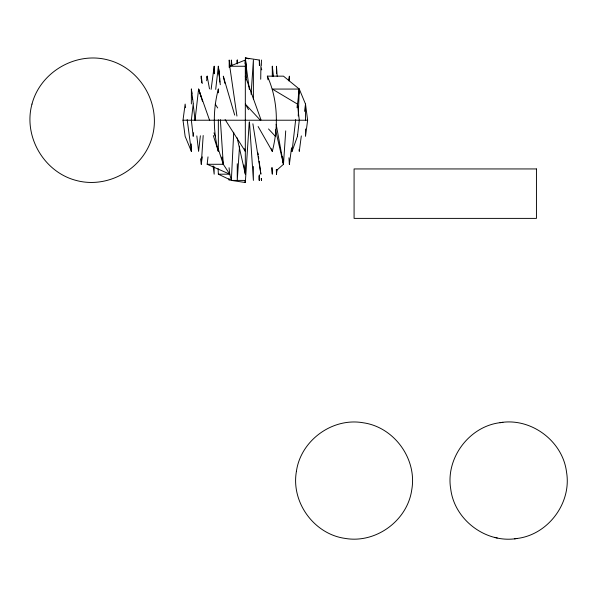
<?xml version="1.0" encoding="UTF-8"?>
<svg xmlns="http://www.w3.org/2000/svg" width="597" height="597" viewBox="0 0 597 597"><rect width="100%" height="100%" fill="white"/><g stroke="black" fill="none" stroke-linecap="round" stroke-linejoin="round"><path stroke-width="0.9" d="M259.061 175.772L259.292 180.406L259.367 174.831M260.717 79.252L260.896 66.26L261.74 69.886M229.196 180.406L229.017 178.548M231.255 65.588L231.36 60.028L231.987 65.558M259.292 180.406L259.374 175.772M261.352 65.588L261.449 60.028M201.167 78.946L201.264 76.155L202.234 83.558M288.948 157.787L289.381 164.279L289.478 161.488M295.687 119.549L292.052 151.369L297.448 136.347L297.515 134.489M298.239 115.945L299.284 89.065L283.478 76.155L267.352 76.155L268.016 79.789M249.233 122.072L245.322 182.525L231.36 180.406L233.718 132.258M237.076 63.737L237.263 60.028L237.509 63.737M218.524 91.848L218.345 89.065C212.972 109.408 212.972 131.027 218.345 151.369L218.345 119.751M258.128 126.527L272.307 151.369C278.657 126.661 277.933 99.617 267.352 76.155M200.54 158.772L201.264 164.279L203.189 135.519M207.04 78.013L207.166 76.155L209.495 88.878M239.554 146.146L237.263 180.406L237.263 163.735M245.076 63.737L245.322 60.028L229.748 66.26L236.934 116.064M251.091 94.289L253.389 60.028L253.389 98.923M285.717 130.885L283.478 164.279L276.904 170.1M289.075 80.796L289.381 76.155L288.776 80.782M193.615 132.706L193.197 136.347L191.361 120.221L193.197 104.087L195.062 120.46M195.062 119.975L198.592 89.065L209.681 120.587M200.368 135.78L198.592 151.369L196.831 135.915M206.644 80.744L207.166 76.155M245.322 180.406L231.36 180.406L229.748 174.182L207.166 164.279L208.01 156.877M215.704 89.371L218.345 66.26L219.808 79.14M297.03 107.729L297.448 104.087L272.307 89.065L299.284 89.065L305.507 104.087L307.634 120.221L305.507 136.347L305.507 128.974M297.448 136.347L299.284 120.221L297.448 104.087M292.052 151.369L292.373 148.623M297.373 105.557L299.284 89.065L298.321 96.401M191.361 143.929L191.361 151.369L185.137 136.347L183.01 120.221L185.137 104.087L185.615 107.729M201.264 164.279L202.234 156.877M211.122 89.371L214.166 66.26L214.457 73.7M276.299 169.526L276.478 174.182L277.083 169.555M289.381 164.279L291.552 147.765M301.321 135.915L299.284 151.369L299.075 149.541M304.552 111.363L305.507 104.087L305.507 120.676M500.047 422.683C469.003 426.497 445.392 458.347 450.75 489.159C454.571 520.203 486.398 543.822 517.218 538.457C548.27 534.643 571.881 502.801 566.516 471.988C562.71 440.937 530.867 417.318 500.047 422.683L502.898 422.333M514.368 538.807L517.218 538.457M229.748 66.26L245.322 66.26M183.01 120.221L307.634 120.221M207.166 164.279L223.293 164.279L229.748 174.182L218.345 174.182L218.129 168.593M246.412 66.2L245.322 57.909L259.292 60.028L259.919 65.558M494.42 537.337L497.219 537.964M245.322 57.909L248.904 58.849M218.345 174.182L231.36 180.406M260.367 120.221L245.322 104.087L248.524 109.699M268.516 128.952L275.418 136.347M215.226 104.087L217.696 107.967M225.099 119.594L245.322 151.369L244.546 148.72M261.008 119.885L245.322 76.155L245.904 79.819M271.359 148.75L272.307 151.369M213.995 132.84L215.226 136.347M200.913 96.139L198.592 89.065L202.487 101.348M218.062 148.347L223.293 164.279L220.36 119.706M213.338 135.579L218.345 151.369M234.696 115.094L223.293 76.155L224.927 83.416M275.538 129.788L283.478 164.279L283.15 159.653M237.166 137.877L245.322 174.182L245.322 60.028L249.345 89.49M276.165 124.303L283.478 164.279L282.635 156.877M221.965 157.011L223.293 164.279M252.889 123.795L260.896 174.182L259.143 161.294M243.994 164.951L245.322 174.182M258.008 153.004L258.262 154.847M258.516 156.69L258.762 158.526M261.21 178.563L261.449 180.406L261.419 178.548M230.046 66.476L229.196 60.028L229.196 67.439M245.083 180.682L245.322 182.525L245.113 180.682M213.069 165.854L214.166 174.182L214.166 166.735M191.361 103.945L191.361 89.065L193.294 103.736M187.174 119.549L191.361 151.369M191.361 89.065L191.891 93.647M192.316 97.311L192.532 99.139M272.307 76.491L272.307 66.26L273.463 76.431M271.568 167.735L272.307 174.182L272.307 167.667M220.293 84.707L218.345 66.26L219.845 82.035M229.061 167.72L229.748 174.182M277.202 76.431L276.478 66.26L276.478 73.7M245.322 60.028L246.501 77.625M249.479 122.072L253.389 180.406L253.389 166.511M201.264 76.155L201.696 82.647M272.307 66.26L272.516 71.841M259.292 60.028L259.389 65.588M276.478 169.526L276.478 174.182M237.263 60.028L237.263 63.737M218.345 89.065L218.345 92.781M214.166 66.26L214.166 73.7M296.403 471.421C290.94 502.189 313.97 534.046 344.947 538.375C375.729 543.852 407.482 520.674 411.766 489.727C417.228 458.959 394.192 427.101 363.215 422.773C332.439 417.288 300.687 440.474 296.403 471.421M31.977 104.087C23.141 136.25 43.768 171.973 76.035 180.406C108.191 189.234 143.914 168.608 152.347 136.347C161.175 104.184 140.549 68.461 108.288 60.028C76.125 51.2 40.402 71.827 31.977 104.087M536.442 168.944L354.081 168.944L354.081 218.39L536.442 218.39L536.442 168.944"/></g></svg>
